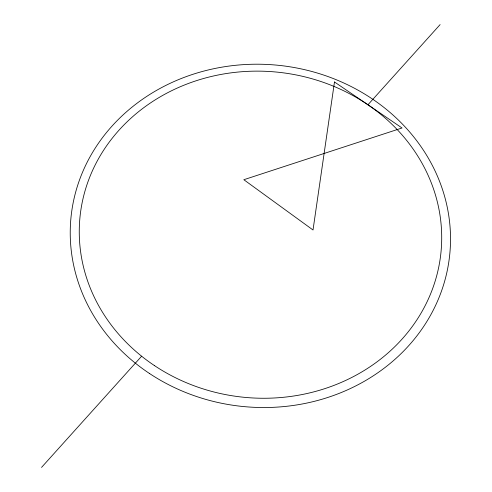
<?xml version="1.0" encoding="UTF-8"?>
<svg xmlns="http://www.w3.org/2000/svg" width="492" height="492" viewBox="0 0 492 492"><rect width="100%" height="100%" fill="white"/><g stroke="black" fill="none" stroke-linecap="round" stroke-linejoin="round"><path stroke-width="0.74" d="M41.543 467.4L141.628 356.208M367.948 104.771L440.106 24.6M334.48 81.98L313.017 229.985L243.829 179.715L402.044 127.988L334.48 81.98M154.304 365.494A181.357 163.424 5 0 0 440.758 254.358A181.357 163.424 5 0 0 186.382 84.243A181.357 163.424 5 0 0 154.304 365.494M149.513 373.508A190.281 171.511 5 0 0 449.596 255.901A190.281 171.511 5 0 0 182.022 78.21A190.281 171.511 5 0 0 149.513 373.508"/></g></svg>
